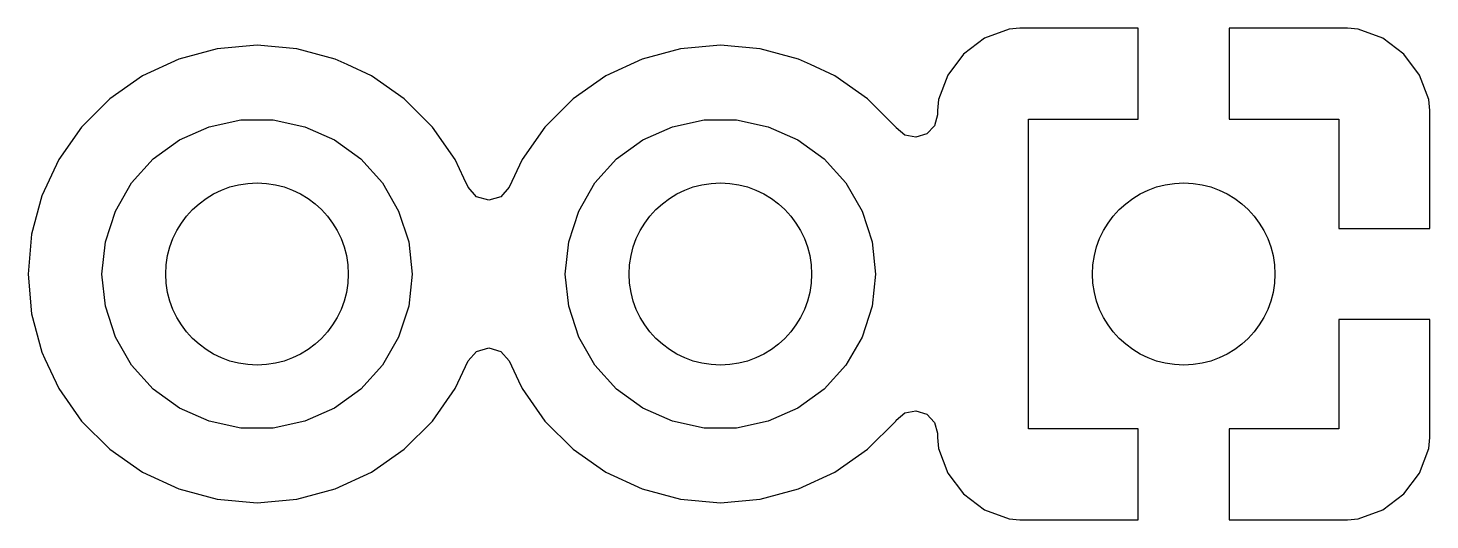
# Model space of a CAD drawing. Extents: x 0.79 to 7.48, y -4.92 to -0.79.
# Drawn here: x 1.95 to 2.2526, y -3.3194 to -3.2131 of the extents above; entities that cross this region are included whole.
import ezdxf

# ---------------------------------------------------------------- set-up
doc = ezdxf.new("R2010")
doc.units = 0
doc.header["$MEASUREMENT"] = 0
doc.layers.add('BLACK', color=7, linetype='CONTINUOUS')

msp = doc.modelspace()

# ---------------------------------------------------------------- linework, layer by layer
at = {"layer": 'BLACK', "linetype": 'CONTINUOUS'}
for p, q in [((2.16406, -3.21309), (2.16172, -3.21335)), ((2.18957, -3.21309), (2.16406, -3.21309)), ((2.18957, -3.23278), (2.18957, -3.21309)), ((2.23476, -3.21309), (2.20925, -3.21309)), ((2.20925, -3.21309), (2.20925, -3.23278)), ((2.2371, -3.21335), (2.23476, -3.21309)), ((2.15641, -3.21532), (2.15188, -3.21872)), ((2.16172, -3.21335), (2.15641, -3.21532)), ((2.24241, -3.21532), (2.2371, -3.21335)), ((2.24694, -3.21872), (2.24241, -3.21532)), ((1.99083, -3.21757), (1.98251, -3.2198)), ((1.99941, -3.21682), (1.99083, -3.21757)), ((2.00799, -3.21757), (1.99941, -3.21682)), ((2.01631, -3.2198), (2.00799, -3.21757)), ((2.09083, -3.21757), (2.08251, -3.2198)), ((2.09941, -3.21682), (2.09083, -3.21757)), ((2.10799, -3.21757), (2.09941, -3.21682)), ((2.11631, -3.2198), (2.10799, -3.21757)), ((2.15188, -3.21872), (2.14849, -3.22325)), ((2.25033, -3.22325), (2.24694, -3.21872)), ((1.98251, -3.2198), (1.9747, -3.22344)), ((2.01889, -3.221), (2.01631, -3.2198)), ((2.02412, -3.22344), (2.01889, -3.221)), ((2.08251, -3.2198), (2.0747, -3.22344)), ((2.11889, -3.221), (2.11631, -3.2198)), ((2.12412, -3.22344), (2.11889, -3.221)), ((1.9747, -3.22344), (1.96764, -3.22839)), ((2.03118, -3.22839), (2.02412, -3.22344)), ((2.0747, -3.22344), (2.06764, -3.22839)), ((2.13118, -3.22839), (2.12412, -3.22344)), ((2.14849, -3.22325), (2.14651, -3.22855)), ((2.25231, -3.22855), (2.25033, -3.22325)), ((1.96764, -3.22839), (1.96155, -3.23448)), ((2.03727, -3.23448), (2.03118, -3.22839)), ((2.06764, -3.22839), (2.06155, -3.23448)), ((2.13727, -3.23448), (2.13118, -3.22839)), ((2.14651, -3.22855), (2.14626, -3.2309)), ((2.14626, -3.2309), (2.14626, -3.23184)), ((2.25256, -3.2309), (2.25231, -3.22855)), ((2.25256, -3.2564), (2.25256, -3.2309)), ((1.98268, -3.23726), (1.98907, -3.23442)), ((1.98907, -3.23442), (1.99591, -3.23296)), ((1.99591, -3.23296), (2.00291, -3.23296)), ((2.00291, -3.23296), (2.00975, -3.23442)), ((2.00975, -3.23442), (2.01614, -3.23726)), ((2.08268, -3.23726), (2.08907, -3.23442)), ((2.08907, -3.23442), (2.09591, -3.23296)), ((2.09591, -3.23296), (2.10291, -3.23296)), ((2.10291, -3.23296), (2.10975, -3.23442)), ((2.10975, -3.23442), (2.11614, -3.23726)), ((2.14565, -3.2342), (2.14396, -3.23598)), ((2.14626, -3.23184), (2.14565, -3.2342)), ((2.16594, -3.29971), (2.16594, -3.23278)), ((2.16594, -3.23278), (2.18957, -3.23278)), ((2.20925, -3.23278), (2.23287, -3.23278)), ((2.23287, -3.23278), (2.23287, -3.2564)), ((1.96155, -3.23448), (1.95661, -3.24153)), ((1.97702, -3.24138), (1.98268, -3.23726)), ((2.01614, -3.23726), (2.0218, -3.24138)), ((2.04221, -3.24153), (2.03727, -3.23448)), ((2.06155, -3.23448), (2.05661, -3.24153)), ((2.07702, -3.24138), (2.08268, -3.23726)), ((2.11614, -3.23726), (2.1218, -3.24138)), ((2.13738, -3.23464), (2.13727, -3.23448)), ((2.13924, -3.23622), (2.13738, -3.23464)), ((2.14163, -3.23671), (2.13924, -3.23622)), ((2.14396, -3.23598), (2.14163, -3.23671)), ((1.95661, -3.24153), (1.95297, -3.24934)), ((1.97234, -3.24657), (1.97702, -3.24138)), ((2.0218, -3.24138), (2.02648, -3.24657)), ((2.04406, -3.24551), (2.04221, -3.24153)), ((2.05661, -3.24153), (2.05383, -3.24749)), ((2.07234, -3.24657), (2.07702, -3.24138)), ((2.1218, -3.24138), (2.12648, -3.24657)), ((1.96884, -3.25263), (1.97234, -3.24657)), ((2.02648, -3.24657), (2.02998, -3.25263)), ((2.04498, -3.24749), (2.04406, -3.24551)), ((2.06884, -3.25263), (2.07234, -3.24657)), ((2.12648, -3.24657), (2.12998, -3.25263)), ((1.95297, -3.24934), (1.95074, -3.25766)), ((2.04679, -3.24954), (2.04498, -3.24749)), ((2.04941, -3.25031), (2.04679, -3.24954)), ((2.05203, -3.24954), (2.04941, -3.25031)), ((2.05383, -3.24749), (2.05203, -3.24954)), ((1.96668, -3.25929), (1.96884, -3.25263)), ((2.02998, -3.25263), (2.03214, -3.25929)), ((2.06668, -3.25929), (2.06884, -3.25263)), ((2.12998, -3.25263), (2.13214, -3.25929)), ((1.95074, -3.25766), (1.94999, -3.26624)), ((2.23287, -3.2564), (2.25256, -3.2564)), ((1.96594, -3.26624), (1.96668, -3.25929)), ((2.03214, -3.25929), (2.03287, -3.26624)), ((2.06594, -3.26624), (2.06668, -3.25929)), ((2.13214, -3.25929), (2.13287, -3.26624)), ((1.94999, -3.26624), (1.95074, -3.27483)), ((1.96668, -3.2732), (1.96594, -3.26624)), ((2.03287, -3.26624), (2.03214, -3.2732)), ((2.06668, -3.2732), (2.06594, -3.26624)), ((2.13287, -3.26624), (2.13214, -3.2732)), ((1.96884, -3.27986), (1.96668, -3.2732)), ((2.03214, -3.2732), (2.02998, -3.27986)), ((2.06884, -3.27986), (2.06668, -3.2732)), ((2.13214, -3.2732), (2.12998, -3.27986)), ((1.95074, -3.27483), (1.95297, -3.28315)), ((2.25256, -3.27609), (2.23287, -3.27609)), ((2.23287, -3.27609), (2.23287, -3.29971)), ((2.25256, -3.30159), (2.25256, -3.27609)), ((1.97234, -3.28591), (1.96884, -3.27986)), ((2.02998, -3.27986), (2.02648, -3.28591)), ((2.04679, -3.28295), (2.04941, -3.28218)), ((2.04941, -3.28218), (2.05203, -3.28295)), ((2.07234, -3.28591), (2.06884, -3.27986)), ((2.12998, -3.27986), (2.12648, -3.28591)), ((1.95297, -3.28315), (1.95362, -3.28455)), ((1.95362, -3.28455), (1.95661, -3.29095)), ((1.97702, -3.29111), (1.97234, -3.28591)), ((2.02648, -3.28591), (2.0218, -3.29111)), ((2.04221, -3.29095), (2.04498, -3.285)), ((2.04498, -3.285), (2.04679, -3.28295)), ((2.05203, -3.28295), (2.05383, -3.285)), ((2.05383, -3.285), (2.05583, -3.28929)), ((2.07702, -3.29111), (2.07234, -3.28591)), ((2.12648, -3.28591), (2.1218, -3.29111)), ((1.95661, -3.29095), (1.96155, -3.29801)), ((1.98268, -3.29523), (1.97702, -3.29111)), ((2.0218, -3.29111), (2.01614, -3.29523)), ((2.03727, -3.29801), (2.04221, -3.29095)), ((2.05583, -3.28929), (2.05661, -3.29095)), ((2.05661, -3.29095), (2.06155, -3.29801)), ((2.08268, -3.29523), (2.07702, -3.29111)), ((2.1218, -3.29111), (2.11614, -3.29523)), ((1.96155, -3.29801), (1.96764, -3.3041)), ((1.98907, -3.29807), (1.98268, -3.29523)), ((2.01614, -3.29523), (2.00975, -3.29807)), ((2.03118, -3.3041), (2.03727, -3.29801)), ((2.06155, -3.29801), (2.06764, -3.3041)), ((2.08907, -3.29807), (2.08268, -3.29523)), ((2.11614, -3.29523), (2.10975, -3.29807)), ((2.13118, -3.3041), (2.13727, -3.29801)), ((2.13727, -3.29801), (2.13738, -3.29785)), ((2.13738, -3.29785), (2.13924, -3.29626)), ((2.13924, -3.29626), (2.14163, -3.29578)), ((2.14163, -3.29578), (2.14396, -3.29651)), ((2.14396, -3.29651), (2.14565, -3.29829)), ((1.99591, -3.29953), (1.98907, -3.29807)), ((2.00291, -3.29953), (1.99591, -3.29953)), ((2.00975, -3.29807), (2.00291, -3.29953)), ((2.09591, -3.29953), (2.08907, -3.29807)), ((2.10291, -3.29953), (2.09591, -3.29953)), ((2.10975, -3.29807), (2.10291, -3.29953)), ((2.14565, -3.29829), (2.14626, -3.30065)), ((2.14626, -3.30065), (2.14626, -3.30159)), ((2.18957, -3.29971), (2.16594, -3.29971)), ((2.18957, -3.31939), (2.18957, -3.29971)), ((2.23287, -3.29971), (2.20925, -3.29971)), ((2.20925, -3.29971), (2.20925, -3.31939)), ((2.14626, -3.30159), (2.14651, -3.30394)), ((2.14651, -3.30394), (2.14849, -3.30924)), ((2.25033, -3.30924), (2.25231, -3.30394)), ((2.25231, -3.30394), (2.25256, -3.30159)), ((1.96764, -3.3041), (1.9747, -3.30904)), ((2.02412, -3.30904), (2.03118, -3.3041)), ((2.06764, -3.3041), (2.0747, -3.30904)), ((2.12412, -3.30904), (2.13118, -3.3041)), ((1.9747, -3.30904), (1.98251, -3.31268)), ((2.01631, -3.31268), (2.02412, -3.30904)), ((2.0747, -3.30904), (2.08251, -3.31268)), ((2.11631, -3.31268), (2.12412, -3.30904)), ((2.14849, -3.30924), (2.15188, -3.31377)), ((2.24694, -3.31377), (2.25033, -3.30924)), ((1.98251, -3.31268), (1.99083, -3.31491)), ((2.00799, -3.31491), (2.01631, -3.31268)), ((2.08251, -3.31268), (2.09083, -3.31491)), ((2.10799, -3.31491), (2.11631, -3.31268)), ((1.99083, -3.31491), (1.99941, -3.31566)), ((1.99941, -3.31566), (2.00799, -3.31491)), ((2.09083, -3.31491), (2.09941, -3.31566)), ((2.09941, -3.31566), (2.10799, -3.31491)), ((2.15188, -3.31377), (2.15641, -3.31716)), ((2.24241, -3.31716), (2.24694, -3.31377)), ((2.15641, -3.31716), (2.16172, -3.31914)), ((2.16172, -3.31914), (2.16406, -3.31939)), ((2.23476, -3.31939), (2.2371, -3.31914)), ((2.2371, -3.31914), (2.24241, -3.31716)), ((2.16406, -3.31939), (2.18957, -3.31939)), ((2.20925, -3.31939), (2.23476, -3.31939))]:
    msp.add_line(p, q, dxfattribs=at)
at = {"layer": 'BLACK'}
for centre in [(1.99941, -3.26624), (2.09941, -3.26624), (2.19941, -3.26624)]:
    msp.add_circle(centre, 0.019685, dxfattribs=at)

doc.saveas('drawing.dxf')
